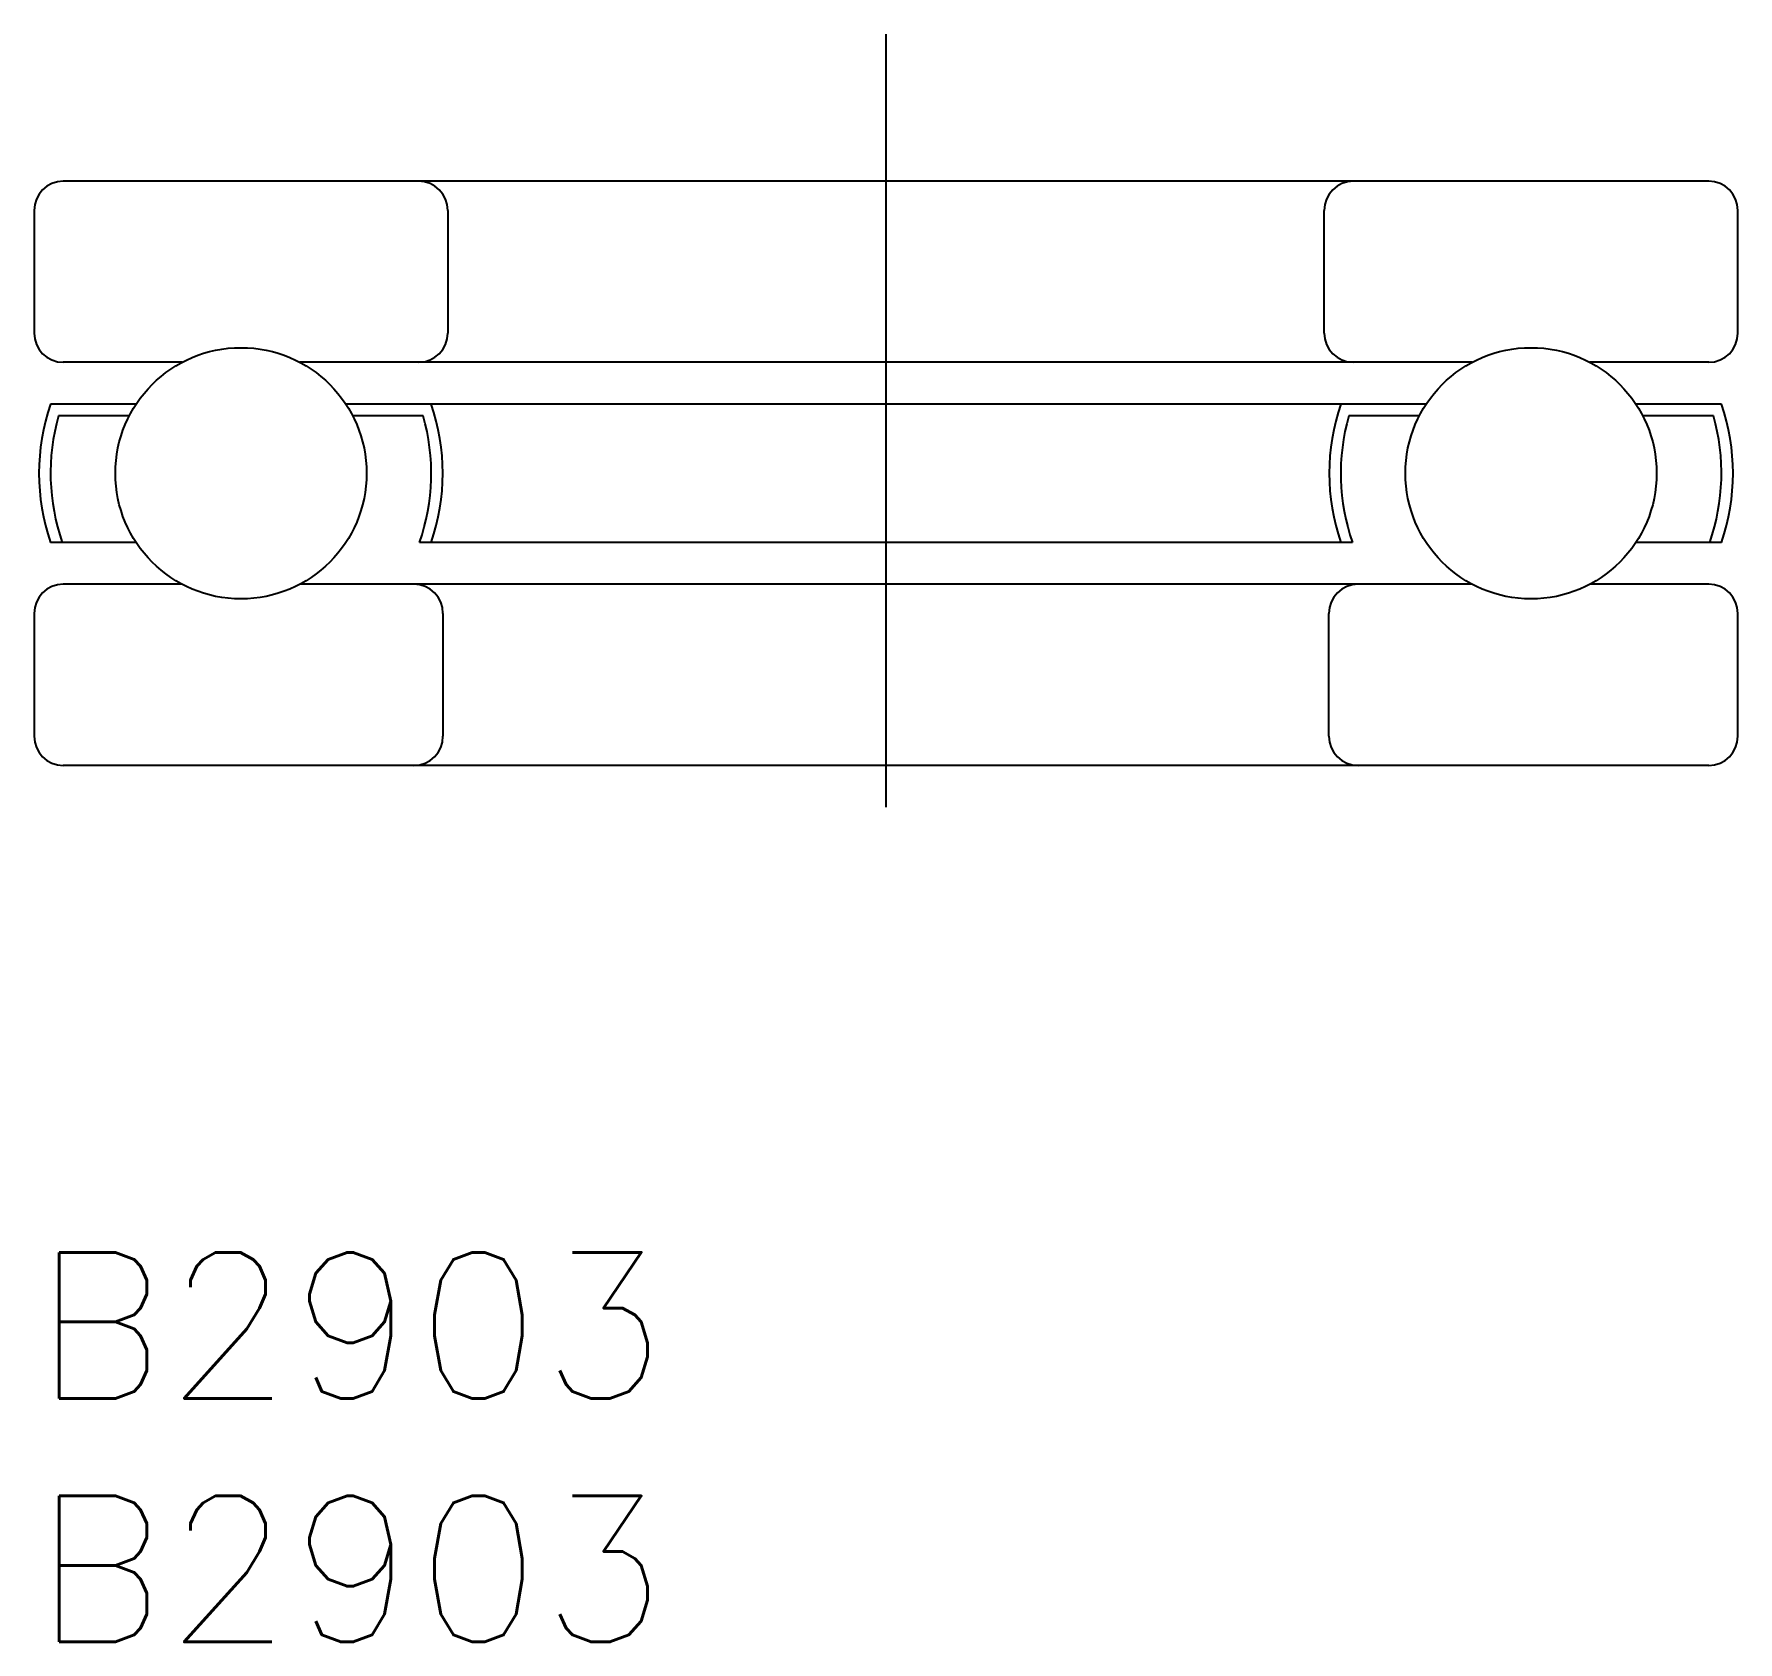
# Model space of a CAD drawing. Extents: x 0 to 35, y -8 to 25.
import ezdxf

# ---------------------------------------------------------------- set-up
doc = ezdxf.new("R2010")
doc.units = 0
doc.header["$LTSCALE"] = 0.5
doc.linetypes.add('CENTER', pattern=[50.8, 31.75, -6.35, 6.35, -6.35])
for name, color, linetype in [('MSM_CENTER', 1, 'CENTER'), ('MSM_CONTINUOUS', 7, 'CONTINUOUS'), ('MSM_PART_NUMBER', 7, 'CONTINUOUS')]:
    doc.layers.add(name, color=color, linetype=linetype)
doc.styles.get("Standard").update_dxf_attribs({"font": 'txt.shx', "height": 3, "bigfont": 'bigfont.shx'})

msp = doc.modelspace()

# ---------------------------------------------------------------- linework, layer by layer
at = {"layer": 'MSM_CENTER'}
msp.add_line((17.5, 25.02), (17.5, 6.853), dxfattribs=at)
at = {"layer": 'MSM_CONTINUOUS'}
for p, q in [((34.4, 22), (0.6, 22)), ((0, 21.4), (0, 18.88)), ((8.5, 21.4), (8.5, 18.88)), ((26.5, 18.88), (26.5, 21.4)), ((35, 18.88), (35, 21.4)), ((3.043, 18.28), (0.6, 18.28)), ((29.543, 18.28), (5.457, 18.28)), ((34.4, 18.28), (31.957, 18.28)), ((2.095, 17.419), (0.34, 17.419)), ((1.955, 17.179), (0.504, 17.179)), ((28.595, 17.419), (6.405, 17.419)), ((7.992, 17.179), (6.545, 17.179)), ((28.455, 17.179), (27.008, 17.179)), ((34.66, 17.419), (32.905, 17.419)), ((34.496, 17.179), (33.045, 17.179)), ((2.095, 14.581), (0.34, 14.581)), ((27.084, 14.581), (7.916, 14.581)), ((34.66, 14.581), (32.905, 14.581)), ((3.043, 13.72), (0.6, 13.72)), ((29.543, 13.72), (5.457, 13.72)), ((34.4, 13.72), (31.957, 13.72)), ((0, 13.12), (0, 10.6)), ((8.4, 13.12), (8.4, 10.6)), ((26.6, 10.6), (26.6, 13.12)), ((35, 10.6), (35, 13.12)), ((34.4, 10), (0.6, 10))]:
    msp.add_line(p, q, dxfattribs=at)
for centre in [(4.25, 16), (30.75, 16)]:
    msp.add_circle(centre, 2.58, dxfattribs=at)
for centre, radius, start, end in [((0.6, 21.4), 0.6, 90, 180), ((7.9, 21.4), 0.6, 0, 90), ((27.1, 21.4), 0.6, 90, 180), ((34.4, 21.4), 0.6, 0, 90), ((0.6, 18.88), 0.6, 180, 270), ((7.9, 18.88), 0.6, 270, 0), ((27.1, 18.88), 0.6, 180, 270), ((34.4, 18.88), 0.6, 270, 360), ((4.415, 16), 4.315, 160.8005, 199.1995), ((4.616, 15.999), 4.278, 163.9849, 199.3575), ((3.881, 15.999), 4.278, 340.6425, 16.0151), ((4.081, 16), 4.315, 340.8005, 19.1995), ((30.919, 16), 4.315, 160.8005, 199.1995), ((31.119, 15.999), 4.278, 163.9849, 199.3575), ((30.384, 15.999), 4.278, 340.6425, 16.0151), ((30.585, 16), 4.315, 340.8005, 19.1995), ((0.6, 13.12), 0.6, 90, 180), ((7.8, 13.12), 0.6, 0, 90), ((27.2, 13.12), 0.6, 90, 180), ((34.4, 13.12), 0.6, 0, 90), ((0.6, 10.6), 0.6, 180, 270), ((7.8, 10.6), 0.6, 270, 0), ((27.2, 10.6), 0.6, 180, 270), ((34.4, 10.6), 0.6, 270, 0)]:
    msp.add_arc(centre, radius, start, end, dxfattribs=at)

# ---------------------------------------------------------------- texts
at = {"layer": 'MSM_PART_NUMBER'}
for p in [(0, -3), (0, -8)]:
    msp.add_text('B2903', height=3, dxfattribs=at).set_placement(p)

doc.saveas('drawing.dxf')
